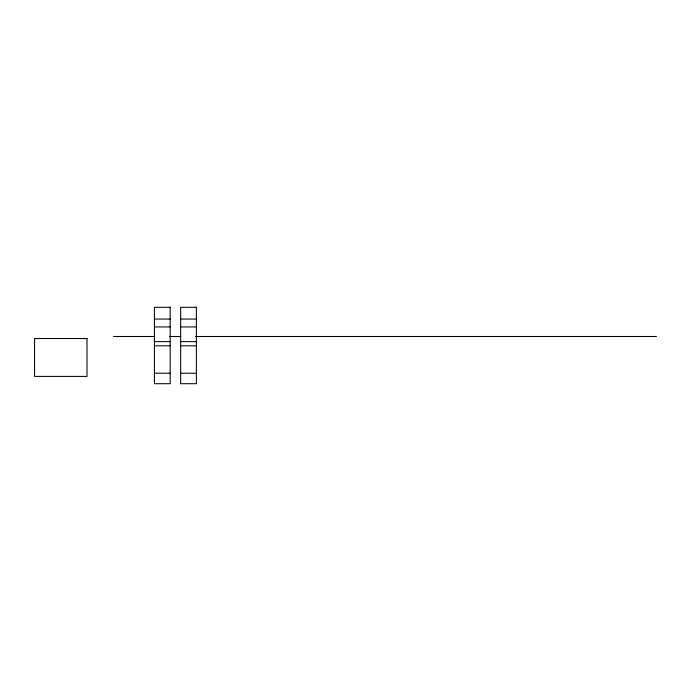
<?xml version="1.0" encoding="UTF-8"?>
<svg xmlns="http://www.w3.org/2000/svg" width="691" height="691" viewBox="0 0 691 691"><rect width="100%" height="100%" fill="white"/><g stroke="black" fill="none" stroke-linecap="round" stroke-linejoin="round"><path stroke-width="1.04" d="M154.439 319.061L170.176 319.061M180.662 319.061L196.399 319.061M154.439 326.929L170.176 326.929M180.662 326.929L196.399 326.929M113.531 336.491L154.542 336.491M169.649 336.491L180.446 336.491M195.562 336.491L656.45 336.491M154.439 341.622L170.176 341.622M180.662 341.622L196.399 341.622M154.439 345.82L170.176 345.82M180.662 345.82L196.399 345.82M154.439 373.209L170.176 373.209M180.662 373.209L196.399 373.209M170.176 307.296L154.439 307.296L154.439 383.704L170.176 383.704L170.176 307.296M196.399 307.296L180.662 307.296L180.662 383.704L196.399 383.704L196.399 307.296M87.006 338.53L34.55 338.53L34.55 376.414L87.006 376.414L87.006 338.53"/></g></svg>
